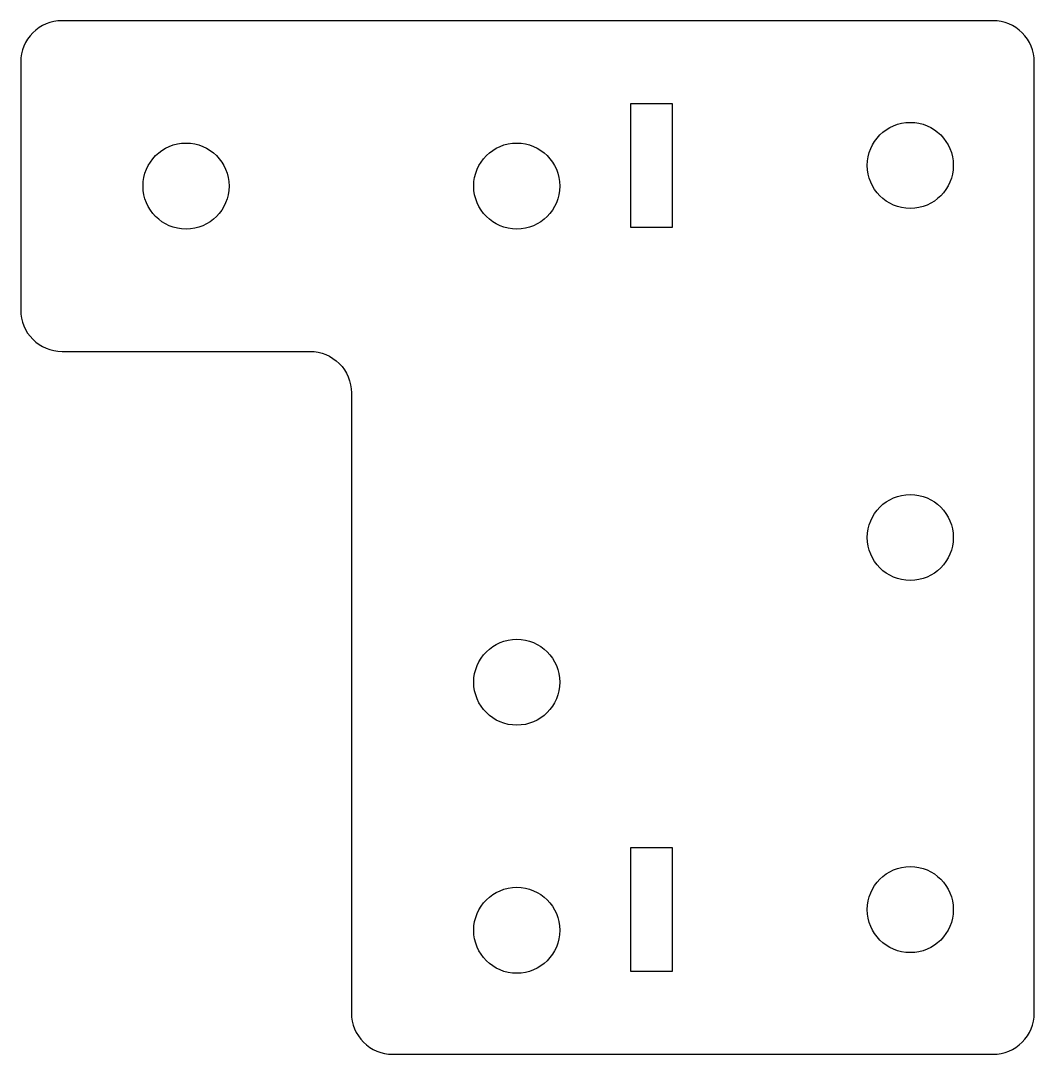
# Model space of a CAD drawing. Header units: inches. Extents: x -0.12 to 2.94, y -3.12 to 0.
import ezdxf

# ---------------------------------------------------------------- set-up
doc = ezdxf.new("R2010")
doc.units = ezdxf.units.IN
doc.header["$MEASUREMENT"] = 0

msp = doc.modelspace()

# ---------------------------------------------------------------- linework, layer by layer
msp.add_lwpolyline([(2.9399, -0.125, 0.414214), (2.8149, 0), (0, 0, 0.414214), (-0.125, -0.125), (-0.125, -0.875, 0.414214), (0, -1), (0.75, -1, -0.414214), (0.875, -1.125), (0.875, -3, 0.414214), (1, -3.125), (2.8149, -3.125, 0.414214), (2.9399, -3)], format="xyb", close=True)
for points in [[(1.845, -0.625), (1.72, -0.625), (1.72, -0.25), (1.845, -0.25)], [(1.72, -2.875), (1.72, -2.5), (1.845, -2.5), (1.845, -2.875)]]:
    msp.add_lwpolyline(points, close=True)
for centre in [(2.5649, -0.4375), (0.375, -0.5), (1.375, -0.5), (2.5649, -1.5625), (1.375, -2), (2.5649, -2.6875), (1.375, -2.75)]:
    msp.add_circle(centre, 0.13)

doc.saveas('drawing.dxf')
